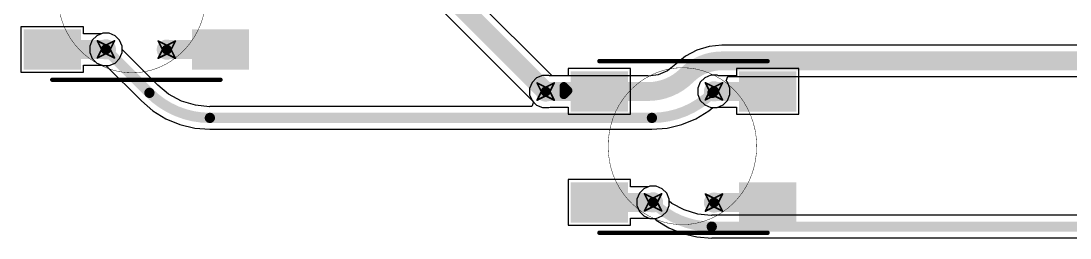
# Model space of a CAD drawing. Header units: inches. Extents: x -11 to 1110, y -7 to 455.
# Drawn here: x 486.74 to 517.91, y 284.98 to 291.43 of the extents above; entities that cross this region are included whole.
import ezdxf

# ---------------------------------------------------------------- set-up
doc = ezdxf.new("R2010")
doc.units = ezdxf.units.IN
for name, color, linetype in [('Bottom Layer', 5, 'Continuous'), ('Drill Drawing', 1, 'Continuous'), ('Mechanical 7', 56, 'Continuous'), ('Top Layer', 1, 'Continuous'), ('Top Overlay', 2, 'Continuous'), ('Top Paste', 8, 'Continuous'), ('Top Solder', 216, 'Continuous'), ('Via Holes', 16, 'Continuous')]:
    doc.layers.add(name, color=color, linetype=linetype)

msp = doc.modelspace()

# ---------------------------------------------------------------- hatches: boundary and pattern name
at = {"layer": 'Bottom Layer'}
h = msp.add_hatch(color=5, dxfattribs=at)
edge = h.paths.add_edge_path()
edge.add_arc((489.268, 290.587), 0.3, 0, 360)
h = msp.add_hatch(color=5, dxfattribs=at)
edge = h.paths.add_edge_path()
edge.add_arc((491.077, 290.58), 0.3, 0, 360)
h = msp.add_hatch(color=5, dxfattribs=at)
edge = h.paths.add_edge_path()
edge.add_arc((502.333, 289.334), 0.3, 0, 360)
h = msp.add_hatch(color=5, dxfattribs=at)
edge = h.paths.add_edge_path()
edge.add_arc((507.333, 289.34), 0.3, 0, 360)
h = msp.add_hatch(color=5, dxfattribs=at)
edge = h.paths.add_edge_path()
edge.add_arc((505.524, 286.04), 0.3, 0, 360)
h = msp.add_hatch(color=5, dxfattribs=at)
edge = h.paths.add_edge_path()
edge.add_arc((507.333, 286.034), 0.3, 0, 360)
at = {"layer": 'Top Layer'}
for points in [[(486.922, 291.084), (488.422, 291.084), (488.422, 290.084), (486.922, 290.084)], [(491.922, 291.084), (493.422, 291.084), (493.422, 290.084), (491.922, 290.084)], [(503.178, 289.837), (504.678, 289.837), (504.678, 288.837), (503.178, 288.837)], [(509.678, 288.837), (508.178, 288.837), (508.178, 289.837), (509.678, 289.837)], [(503.178, 286.537), (504.678, 286.537), (504.678, 285.537), (503.178, 285.537)], [(508.178, 286.537), (509.678, 286.537), (509.678, 285.537), (508.178, 285.537)]]:
    msp.add_hatch(color=1, dxfattribs=at).paths.add_polyline_path(points)
h = msp.add_hatch(color=1, dxfattribs=at)
edge = h.paths.add_edge_path()
edge.add_arc((489.268, 290.587), 0.3, 0, 360)
h = msp.add_hatch(color=1, dxfattribs=at)
edge = h.paths.add_edge_path()
edge.add_arc((491.077, 290.58), 0.3, 0, 360)
h = msp.add_hatch(color=1, dxfattribs=at)
edge = h.paths.add_edge_path()
edge.add_arc((502.333, 289.334), 0.3, 0, 360)
h = msp.add_hatch(color=1, dxfattribs=at)
edge = h.paths.add_edge_path()
edge.add_arc((507.333, 289.34), 0.3, 0, 360)
h = msp.add_hatch(color=1, dxfattribs=at)
edge = h.paths.add_edge_path()
edge.add_arc((505.524, 286.04), 0.3, 0, 360)
h = msp.add_hatch(color=1, dxfattribs=at)
edge = h.paths.add_edge_path()
edge.add_arc((507.333, 286.034), 0.3, 0, 360)
at = {"layer": 'Top Paste'}
for points in [[(486.922, 291.084), (488.422, 291.084), (488.422, 290.084), (486.922, 290.084)], [(491.922, 291.084), (493.422, 291.084), (493.422, 290.084), (491.922, 290.084)], [(503.178, 289.837), (504.678, 289.837), (504.678, 288.837), (503.178, 288.837)], [(509.678, 288.837), (508.178, 288.837), (508.178, 289.837), (509.678, 289.837)], [(503.178, 286.537), (504.678, 286.537), (504.678, 285.537), (503.178, 285.537)], [(508.178, 286.537), (509.678, 286.537), (509.678, 285.537), (508.178, 285.537)]]:
    msp.add_hatch(color=8, dxfattribs=at).paths.add_polyline_path(points)
at = {"layer": 'Top Solder'}
for points in [[(486.821, 291.185), (488.524, 291.185), (488.524, 289.982), (486.821, 289.982)], [(491.821, 291.185), (493.524, 291.185), (493.524, 289.982), (491.821, 289.982)], [(503.077, 289.939), (504.78, 289.939), (504.78, 288.735), (503.077, 288.735)], [(509.78, 288.735), (508.077, 288.735), (508.077, 289.939), (509.78, 289.939)], [(503.077, 286.639), (504.78, 286.639), (504.78, 285.435), (503.077, 285.435)], [(508.077, 286.639), (509.78, 286.639), (509.78, 285.435), (508.077, 285.435)]]:
    msp.add_hatch(color=216, dxfattribs=at).paths.add_polyline_path(points)
at = {"layer": 'Via Holes'}
h = msp.add_hatch(color=7, dxfattribs=at)
edge = h.paths.add_edge_path()
edge.add_arc((489.268, 290.587), 0.15, 0, 360)
h = msp.add_hatch(color=7, dxfattribs=at)
edge = h.paths.add_edge_path()
edge.add_arc((491.077, 290.58), 0.15, 0, 360)
h = msp.add_hatch(color=7, dxfattribs=at)
edge = h.paths.add_edge_path()
edge.add_arc((502.333, 289.334), 0.15, 0, 360)
h = msp.add_hatch(color=7, dxfattribs=at)
edge = h.paths.add_edge_path()
edge.add_arc((507.333, 289.34), 0.15, 0, 360)
h = msp.add_hatch(color=7, dxfattribs=at)
edge = h.paths.add_edge_path()
edge.add_arc((505.524, 286.04), 0.15, 0, 360)
h = msp.add_hatch(color=7, dxfattribs=at)
edge = h.paths.add_edge_path()
edge.add_arc((507.333, 286.034), 0.15, 0, 360)

# ---------------------------------------------------------------- linework, layer by layer
at = {"layer": 'Bottom Layer'}
for p, q in [((502.526, 289.8), (497.947, 294.378)), ((497.288, 293.719), (501.916, 289.091)), ((488.863, 290.858), (488.79, 290.682)), ((488.997, 290.992), (488.863, 290.858)), ((489.173, 291.065), (488.997, 290.992)), ((489.363, 291.065), (489.173, 291.065)), ((489.538, 290.992), (489.363, 291.065)), ((489.673, 290.858), (489.538, 290.992)), ((489.746, 290.682), (489.673, 290.858)), ((488.79, 290.682), (488.79, 290.492)), ((488.79, 290.492), (488.863, 290.316)), ((489.746, 290.585), (489.746, 290.682)), ((490.798, 289.533), (489.746, 290.585)), ((506.827, 290.565), (506.491, 290.385)), ((507.191, 290.675), (506.827, 290.565)), ((507.569, 290.712), (507.191, 290.675)), ((518.213, 290.712), (507.569, 290.712)), ((507.569, 290.712), (507.569, 290.712)), ((488.863, 290.316), (488.997, 290.182)), ((488.997, 290.182), (489.173, 290.109)), ((506.491, 290.385), (506.197, 290.144)), ((489.173, 290.109), (489.27, 290.109)), ((489.27, 290.109), (490.322, 289.056)), ((505.957, 289.952), (505.673, 289.834)), ((506.103, 290.064), (505.957, 289.952)), ((506.197, 290.144), (506.103, 290.064)), ((506.197, 290.144), (506.197, 290.144)), ((505.367, 289.8), (502.526, 289.8)), ((505.386, 289.796), (505.367, 289.8)), ((505.673, 289.834), (505.386, 289.796)), ((507.696, 289.653), (507.749, 289.78)), ((507.738, 289.611), (507.696, 289.653)), ((507.81, 289.435), (507.738, 289.611)), ((507.749, 289.78), (518.291, 289.78)), ((490.807, 289.52), (490.798, 289.533)), ((491.13, 289.255), (490.807, 289.52)), ((491.511, 289.051), (491.13, 289.255)), ((507.738, 289.07), (507.81, 289.245)), ((507.81, 289.245), (507.81, 289.435)), ((490.322, 289.056), (490.321, 289.055)), ((490.321, 289.055), (490.664, 288.761)), ((491.926, 288.925), (491.511, 289.051)), ((501.916, 289.091), (501.928, 289.063)), ((501.976, 289.014), (501.924, 288.887)), ((501.928, 289.063), (501.976, 289.014)), ((507.428, 288.863), (507.603, 288.935)), ((507.603, 288.935), (507.738, 289.07)), ((490.664, 288.761), (491.049, 288.525)), ((492.342, 288.884), (491.926, 288.925)), ((492.356, 288.887), (492.342, 288.884)), ((501.924, 288.887), (492.356, 288.887)), ((506.798, 288.525), (507.183, 288.761)), ((507.183, 288.761), (507.301, 288.863)), ((507.301, 288.863), (507.428, 288.863)), ((491.049, 288.525), (491.467, 288.352)), ((491.467, 288.352), (491.906, 288.247)), ((505.941, 288.247), (506.38, 288.352)), ((506.38, 288.352), (506.798, 288.525)), ((491.906, 288.247), (492.356, 288.212)), ((492.356, 288.212), (492.356, 288.214)), ((492.356, 288.214), (505.491, 288.214)), ((505.491, 288.212), (505.941, 288.247)), ((505.491, 288.214), (505.491, 288.212)), ((505.253, 286.445), (505.119, 286.311)), ((505.429, 286.518), (505.253, 286.445)), ((505.619, 286.518), (505.429, 286.518)), ((505.794, 286.445), (505.619, 286.518)), ((505.929, 286.311), (505.794, 286.445)), ((505.119, 286.311), (505.046, 286.135)), ((505.046, 286.135), (505.046, 285.945)), ((506.002, 286.135), (505.929, 286.311)), ((506.002, 286.077), (506.002, 286.135)), ((505.046, 285.945), (505.119, 285.77)), ((506.082, 286.01), (506.002, 286.077)), ((506.451, 285.813), (506.082, 286.01)), ((506.851, 285.692), (506.451, 285.813)), ((505.119, 285.77), (505.253, 285.635)), ((505.253, 285.635), (505.429, 285.563)), ((505.429, 285.563), (505.563, 285.563)), ((505.563, 285.563), (505.619, 285.515)), ((505.619, 285.515), (505.994, 285.285)), ((507.254, 285.652), (506.851, 285.692)), ((507.267, 285.655), (507.254, 285.652)), ((521.098, 285.655), (507.267, 285.655)), ((505.994, 285.285), (506.401, 285.117)), ((506.401, 285.117), (506.829, 285.014)), ((506.829, 285.014), (507.267, 284.979)), ((507.267, 284.979), (507.267, 284.982)), ((507.267, 284.982), (521.098, 284.982))]:
    msp.add_line(p, q, dxfattribs=at)
for points in [[(497.618, 294.048, 0.559, 0.559, 0), (502.333, 289.334, 0.559, 0.559, 0)], [(489.268, 290.587, 0.305, 0.305, 0), (490.56, 289.295, 0.305, 0.305, 0)], [(506.527, 289.814, 0.559, 0.559, -0.198912), (507.569, 290.246, 0.559, 0.559, 0)], [(507.569, 290.246, 0.559, 0.559, 0), (518.291, 290.246, 0.559, 0.559, 0)], [(506.527, 289.814, 0.559, 0.559, -0.198912), (505.367, 289.334, 0.559, 0.559, 0)], [(502.333, 289.334, 0.559, 0.559, 0), (505.367, 289.334, 0.559, 0.559, 0)], [(492.356, 288.551, 0.305, 0.305, -0.198912), (490.56, 289.295, 0.305, 0.305, 0)], [(507.287, 289.295, 0.305, 0.305, -0.198912), (505.491, 288.551, 0.305, 0.305, 0)], [(507.287, 289.295, 0.305, 0.305, 0), (507.333, 289.34, 0.305, 0.305, 0)], [(492.356, 288.551, 0.305, 0.305, 0), (505.491, 288.551, 0.305, 0.305, 0)], [(505.524, 286.04, 0.305, 0.305, -0.000073), (505.524, 286.04, 0.305, 0.305, 0)], [(507.267, 285.318, 0.305, 0.305, -0.198837), (505.524, 286.04, 0.305, 0.305, 0)], [(507.267, 285.318, 0.305, 0.305, 0), (521.098, 285.318, 0.305, 0.305, 0)]]:
    msp.add_lwpolyline(points, format="xyseb", dxfattribs=at)
for points in [[(489.192, 290.587, 0.152, 0.152, 1), (489.344, 290.587, 0.152, 0.152, 1)], [(507.43, 290.246, 0.279, 0.279, 1), (507.709, 290.246, 0.279, 0.279, 1)], [(507.43, 290.246, 0.279, 0.279, 1), (507.709, 290.246, 0.279, 0.279, 1)], [(506.387, 289.814, 0.279, 0.279, 1), (506.666, 289.814, 0.279, 0.279, 1)], [(506.387, 289.814, 0.279, 0.279, 1), (506.666, 289.814, 0.279, 0.279, 1)], [(502.193, 289.334, 0.279, 0.279, 1), (502.472, 289.334, 0.279, 0.279, 1)], [(502.193, 289.334, 0.279, 0.279, 1), (502.472, 289.334, 0.279, 0.279, 1)], [(505.227, 289.334, 0.279, 0.279, 1), (505.507, 289.334, 0.279, 0.279, 1)], [(505.227, 289.334, 0.279, 0.279, 1), (505.507, 289.334, 0.279, 0.279, 1)], [(490.484, 289.295, 0.152, 0.152, 1), (490.636, 289.295, 0.152, 0.152, 1)], [(490.484, 289.295, 0.152, 0.152, 1), (490.636, 289.295, 0.152, 0.152, 1)], [(507.211, 289.295, 0.152, 0.152, 1), (507.363, 289.295, 0.152, 0.152, 1)], [(507.211, 289.295, 0.152, 0.152, 1), (507.363, 289.295, 0.152, 0.152, 1)], [(507.256, 289.34, 0.152, 0.152, 1), (507.409, 289.34, 0.152, 0.152, 1)], [(492.28, 288.551, 0.152, 0.152, 1), (492.433, 288.551, 0.152, 0.152, 1)], [(492.28, 288.551, 0.152, 0.152, 1), (492.433, 288.551, 0.152, 0.152, 1)], [(505.414, 288.551, 0.152, 0.152, 1), (505.567, 288.551, 0.152, 0.152, 1)], [(505.414, 288.551, 0.152, 0.152, 1), (505.567, 288.551, 0.152, 0.152, 1)], [(505.448, 286.04, 0.152, 0.152, 1), (505.6, 286.04, 0.152, 0.152, 1)], [(505.448, 286.04, 0.152, 0.152, 1), (505.601, 286.04, 0.152, 0.152, 1)], [(505.448, 286.04, 0.152, 0.152, 1), (505.601, 286.04, 0.152, 0.152, 1)], [(507.191, 285.318, 0.152, 0.152, 1), (507.344, 285.318, 0.152, 0.152, 1)], [(507.191, 285.318, 0.152, 0.152, 1), (507.344, 285.318, 0.152, 0.152, 1)]]:
    msp.add_lwpolyline(points, format="xyseb", close=True, dxfattribs=at)
at = {"layer": 'Drill Drawing'}
for points in [[(489.014, 290.841, 0.0508, 0.0508, 0), (489.268, 290.714, 0.0508, 0.0508, 0)], [(489.014, 290.841, 0.0508, 0.0508, 0), (489.141, 290.587, 0.0508, 0.0508, 0)], [(489.268, 290.714, 0.0508, 0.0508, 0), (489.522, 290.841, 0.0508, 0.0508, 0)], [(489.395, 290.587, 0.0508, 0.0508, 0), (489.522, 290.841, 0.0508, 0.0508, 0)], [(490.823, 290.834, 0.0508, 0.0508, 0), (491.077, 290.707, 0.0508, 0.0508, 0)], [(490.823, 290.834, 0.0508, 0.0508, 0), (490.95, 290.58, 0.0508, 0.0508, 0)], [(491.077, 290.707, 0.0508, 0.0508, 0), (491.331, 290.834, 0.0508, 0.0508, 0)], [(491.204, 290.58, 0.0508, 0.0508, 0), (491.331, 290.834, 0.0508, 0.0508, 0)], [(489.014, 290.333, 0.0508, 0.0508, 0), (489.141, 290.587, 0.0508, 0.0508, 0)], [(489.014, 290.333, 0.0508, 0.0508, 0), (489.268, 290.46, 0.0508, 0.0508, 0)], [(489.268, 290.46, 0.0508, 0.0508, 0), (489.522, 290.333, 0.0508, 0.0508, 0)], [(489.395, 290.587, 0.0508, 0.0508, 0), (489.522, 290.333, 0.0508, 0.0508, 0)], [(490.823, 290.326, 0.0508, 0.0508, 0), (490.95, 290.58, 0.0508, 0.0508, 0)], [(491.204, 290.58, 0.0508, 0.0508, 0), (491.331, 290.326, 0.0508, 0.0508, 0)], [(490.823, 290.326, 0.0508, 0.0508, 0), (491.077, 290.453, 0.0508, 0.0508, 0)], [(491.077, 290.453, 0.0508, 0.0508, 0), (491.331, 290.326, 0.0508, 0.0508, 0)], [(502.079, 289.588, 0.0508, 0.0508, 0), (502.333, 289.461, 0.0508, 0.0508, 0)], [(502.079, 289.588, 0.0508, 0.0508, 0), (502.206, 289.334, 0.0508, 0.0508, 0)], [(502.333, 289.461, 0.0508, 0.0508, 0), (502.587, 289.588, 0.0508, 0.0508, 0)], [(502.46, 289.334, 0.0508, 0.0508, 0), (502.587, 289.588, 0.0508, 0.0508, 0)], [(507.079, 289.594, 0.0508, 0.0508, 0), (507.333, 289.467, 0.0508, 0.0508, 0)], [(507.079, 289.594, 0.0508, 0.0508, 0), (507.206, 289.34, 0.0508, 0.0508, 0)], [(507.333, 289.467, 0.0508, 0.0508, 0), (507.587, 289.594, 0.0508, 0.0508, 0)], [(507.46, 289.34, 0.0508, 0.0508, 0), (507.587, 289.594, 0.0508, 0.0508, 0)], [(502.079, 289.08, 0.0508, 0.0508, 0), (502.206, 289.334, 0.0508, 0.0508, 0)], [(502.46, 289.334, 0.0508, 0.0508, 0), (502.587, 289.08, 0.0508, 0.0508, 0)], [(507.079, 289.086, 0.0508, 0.0508, 0), (507.206, 289.34, 0.0508, 0.0508, 0)], [(507.079, 289.086, 0.0508, 0.0508, 0), (507.333, 289.213, 0.0508, 0.0508, 0)], [(507.333, 289.213, 0.0508, 0.0508, 0), (507.587, 289.086, 0.0508, 0.0508, 0)], [(507.46, 289.34, 0.0508, 0.0508, 0), (507.587, 289.086, 0.0508, 0.0508, 0)], [(502.079, 289.08, 0.0508, 0.0508, 0), (502.333, 289.207, 0.0508, 0.0508, 0)], [(502.333, 289.207, 0.0508, 0.0508, 0), (502.587, 289.08, 0.0508, 0.0508, 0)], [(505.27, 286.294, 0.0508, 0.0508, 0), (505.524, 286.167, 0.0508, 0.0508, 0)], [(505.27, 286.294, 0.0508, 0.0508, 0), (505.397, 286.04, 0.0508, 0.0508, 0)], [(505.524, 286.167, 0.0508, 0.0508, 0), (505.778, 286.294, 0.0508, 0.0508, 0)], [(505.651, 286.04, 0.0508, 0.0508, 0), (505.778, 286.294, 0.0508, 0.0508, 0)], [(507.079, 286.288, 0.0508, 0.0508, 0), (507.333, 286.161, 0.0508, 0.0508, 0)], [(507.079, 286.288, 0.0508, 0.0508, 0), (507.206, 286.034, 0.0508, 0.0508, 0)], [(507.333, 286.161, 0.0508, 0.0508, 0), (507.587, 286.288, 0.0508, 0.0508, 0)], [(507.46, 286.034, 0.0508, 0.0508, 0), (507.587, 286.288, 0.0508, 0.0508, 0)], [(505.27, 285.786, 0.0508, 0.0508, 0), (505.397, 286.04, 0.0508, 0.0508, 0)], [(505.27, 285.786, 0.0508, 0.0508, 0), (505.524, 285.913, 0.0508, 0.0508, 0)], [(505.524, 285.913, 0.0508, 0.0508, 0), (505.778, 285.786, 0.0508, 0.0508, 0)], [(505.651, 286.04, 0.0508, 0.0508, 0), (505.778, 285.786, 0.0508, 0.0508, 0)], [(507.079, 285.78, 0.0508, 0.0508, 0), (507.206, 286.034, 0.0508, 0.0508, 0)], [(507.079, 285.78, 0.0508, 0.0508, 0), (507.333, 285.907, 0.0508, 0.0508, 0)], [(507.333, 285.907, 0.0508, 0.0508, 0), (507.587, 285.78, 0.0508, 0.0508, 0)], [(507.46, 286.034, 0.0508, 0.0508, 0), (507.587, 285.78, 0.0508, 0.0508, 0)]]:
    msp.add_lwpolyline(points, format="xyseb", dxfattribs=at)
for points in [[(489.001, 290.841, 0.0254, 0.0254, 1), (489.027, 290.841, 0.0254, 0.0254, 1)], [(489.001, 290.841, 0.0254, 0.0254, 1), (489.027, 290.841, 0.0254, 0.0254, 1)], [(489.509, 290.841, 0.0254, 0.0254, 1), (489.535, 290.841, 0.0254, 0.0254, 1)], [(489.509, 290.841, 0.0254, 0.0254, 1), (489.535, 290.841, 0.0254, 0.0254, 1)], [(490.81, 290.834, 0.0254, 0.0254, 1), (490.835, 290.834, 0.0254, 0.0254, 1)], [(490.81, 290.834, 0.0254, 0.0254, 1), (490.835, 290.834, 0.0254, 0.0254, 1)], [(491.318, 290.834, 0.0254, 0.0254, 1), (491.343, 290.834, 0.0254, 0.0254, 1)], [(491.318, 290.834, 0.0254, 0.0254, 1), (491.343, 290.834, 0.0254, 0.0254, 1)], [(489.128, 290.587, 0.0254, 0.0254, 1), (489.154, 290.587, 0.0254, 0.0254, 1)], [(489.128, 290.587, 0.0254, 0.0254, 1), (489.154, 290.587, 0.0254, 0.0254, 1)], [(489.255, 290.714, 0.0254, 0.0254, 1), (489.281, 290.714, 0.0254, 0.0254, 1)], [(489.255, 290.714, 0.0254, 0.0254, 1), (489.281, 290.714, 0.0254, 0.0254, 1)], [(489.255, 290.46, 0.0254, 0.0254, 1), (489.281, 290.46, 0.0254, 0.0254, 1)], [(489.255, 290.46, 0.0254, 0.0254, 1), (489.281, 290.46, 0.0254, 0.0254, 1)], [(489.382, 290.587, 0.0254, 0.0254, 1), (489.408, 290.587, 0.0254, 0.0254, 1)], [(489.382, 290.587, 0.0254, 0.0254, 1), (489.408, 290.587, 0.0254, 0.0254, 1)], [(490.937, 290.58, 0.0254, 0.0254, 1), (490.962, 290.58, 0.0254, 0.0254, 1)], [(490.937, 290.58, 0.0254, 0.0254, 1), (490.962, 290.58, 0.0254, 0.0254, 1)], [(491.064, 290.707, 0.0254, 0.0254, 1), (491.089, 290.707, 0.0254, 0.0254, 1)], [(491.064, 290.707, 0.0254, 0.0254, 1), (491.089, 290.707, 0.0254, 0.0254, 1)], [(491.191, 290.58, 0.0254, 0.0254, 1), (491.216, 290.58, 0.0254, 0.0254, 1)], [(491.191, 290.58, 0.0254, 0.0254, 1), (491.216, 290.58, 0.0254, 0.0254, 1)], [(489.001, 290.333, 0.0254, 0.0254, 1), (489.027, 290.333, 0.0254, 0.0254, 1)], [(489.001, 290.333, 0.0254, 0.0254, 1), (489.027, 290.333, 0.0254, 0.0254, 1)], [(489.509, 290.333, 0.0254, 0.0254, 1), (489.535, 290.333, 0.0254, 0.0254, 1)], [(489.509, 290.333, 0.0254, 0.0254, 1), (489.535, 290.333, 0.0254, 0.0254, 1)], [(490.81, 290.326, 0.0254, 0.0254, 1), (490.835, 290.326, 0.0254, 0.0254, 1)], [(490.81, 290.326, 0.0254, 0.0254, 1), (490.835, 290.326, 0.0254, 0.0254, 1)], [(491.064, 290.453, 0.0254, 0.0254, 1), (491.089, 290.453, 0.0254, 0.0254, 1)], [(491.064, 290.453, 0.0254, 0.0254, 1), (491.089, 290.453, 0.0254, 0.0254, 1)], [(491.318, 290.326, 0.0254, 0.0254, 1), (491.343, 290.326, 0.0254, 0.0254, 1)], [(491.318, 290.326, 0.0254, 0.0254, 1), (491.343, 290.326, 0.0254, 0.0254, 1)], [(502.066, 289.588, 0.0254, 0.0254, 1), (502.091, 289.588, 0.0254, 0.0254, 1)], [(502.066, 289.588, 0.0254, 0.0254, 1), (502.091, 289.588, 0.0254, 0.0254, 1)], [(502.574, 289.588, 0.0254, 0.0254, 1), (502.599, 289.588, 0.0254, 0.0254, 1)], [(502.574, 289.588, 0.0254, 0.0254, 1), (502.599, 289.588, 0.0254, 0.0254, 1)], [(507.066, 289.594, 0.0254, 0.0254, 1), (507.091, 289.594, 0.0254, 0.0254, 1)], [(507.066, 289.594, 0.0254, 0.0254, 1), (507.091, 289.594, 0.0254, 0.0254, 1)], [(507.574, 289.594, 0.0254, 0.0254, 1), (507.599, 289.594, 0.0254, 0.0254, 1)], [(507.574, 289.594, 0.0254, 0.0254, 1), (507.599, 289.594, 0.0254, 0.0254, 1)], [(502.193, 289.334, 0.0254, 0.0254, 1), (502.218, 289.334, 0.0254, 0.0254, 1)], [(502.193, 289.334, 0.0254, 0.0254, 1), (502.218, 289.334, 0.0254, 0.0254, 1)], [(502.32, 289.461, 0.0254, 0.0254, 1), (502.345, 289.461, 0.0254, 0.0254, 1)], [(502.32, 289.461, 0.0254, 0.0254, 1), (502.345, 289.461, 0.0254, 0.0254, 1)], [(502.447, 289.334, 0.0254, 0.0254, 1), (502.472, 289.334, 0.0254, 0.0254, 1)], [(502.447, 289.334, 0.0254, 0.0254, 1), (502.472, 289.334, 0.0254, 0.0254, 1)], [(507.193, 289.34, 0.0254, 0.0254, 1), (507.218, 289.34, 0.0254, 0.0254, 1)], [(507.193, 289.34, 0.0254, 0.0254, 1), (507.218, 289.34, 0.0254, 0.0254, 1)], [(507.32, 289.467, 0.0254, 0.0254, 1), (507.345, 289.467, 0.0254, 0.0254, 1)], [(507.32, 289.467, 0.0254, 0.0254, 1), (507.345, 289.467, 0.0254, 0.0254, 1)], [(507.32, 289.213, 0.0254, 0.0254, 1), (507.345, 289.213, 0.0254, 0.0254, 1)], [(507.32, 289.213, 0.0254, 0.0254, 1), (507.345, 289.213, 0.0254, 0.0254, 1)], [(507.447, 289.34, 0.0254, 0.0254, 1), (507.472, 289.34, 0.0254, 0.0254, 1)], [(507.447, 289.34, 0.0254, 0.0254, 1), (507.472, 289.34, 0.0254, 0.0254, 1)], [(502.066, 289.08, 0.0254, 0.0254, 1), (502.091, 289.08, 0.0254, 0.0254, 1)], [(502.066, 289.08, 0.0254, 0.0254, 1), (502.091, 289.08, 0.0254, 0.0254, 1)], [(502.32, 289.207, 0.0254, 0.0254, 1), (502.345, 289.207, 0.0254, 0.0254, 1)], [(502.32, 289.207, 0.0254, 0.0254, 1), (502.345, 289.207, 0.0254, 0.0254, 1)], [(502.574, 289.08, 0.0254, 0.0254, 1), (502.599, 289.08, 0.0254, 0.0254, 1)], [(502.574, 289.08, 0.0254, 0.0254, 1), (502.599, 289.08, 0.0254, 0.0254, 1)], [(507.066, 289.086, 0.0254, 0.0254, 1), (507.091, 289.086, 0.0254, 0.0254, 1)], [(507.066, 289.086, 0.0254, 0.0254, 1), (507.091, 289.086, 0.0254, 0.0254, 1)], [(507.574, 289.086, 0.0254, 0.0254, 1), (507.599, 289.086, 0.0254, 0.0254, 1)], [(507.574, 289.086, 0.0254, 0.0254, 1), (507.599, 289.086, 0.0254, 0.0254, 1)], [(505.257, 286.294, 0.0254, 0.0254, 1), (505.283, 286.294, 0.0254, 0.0254, 1)], [(505.257, 286.294, 0.0254, 0.0254, 1), (505.283, 286.294, 0.0254, 0.0254, 1)], [(505.511, 286.167, 0.0254, 0.0254, 1), (505.537, 286.167, 0.0254, 0.0254, 1)], [(505.511, 286.167, 0.0254, 0.0254, 1), (505.537, 286.167, 0.0254, 0.0254, 1)], [(505.765, 286.294, 0.0254, 0.0254, 1), (505.791, 286.294, 0.0254, 0.0254, 1)], [(505.765, 286.294, 0.0254, 0.0254, 1), (505.791, 286.294, 0.0254, 0.0254, 1)], [(507.066, 286.288, 0.0254, 0.0254, 1), (507.091, 286.288, 0.0254, 0.0254, 1)], [(507.066, 286.288, 0.0254, 0.0254, 1), (507.091, 286.288, 0.0254, 0.0254, 1)], [(507.32, 286.161, 0.0254, 0.0254, 1), (507.345, 286.161, 0.0254, 0.0254, 1)], [(507.32, 286.161, 0.0254, 0.0254, 1), (507.345, 286.161, 0.0254, 0.0254, 1)], [(507.574, 286.288, 0.0254, 0.0254, 1), (507.599, 286.288, 0.0254, 0.0254, 1)], [(507.574, 286.288, 0.0254, 0.0254, 1), (507.599, 286.288, 0.0254, 0.0254, 1)], [(505.257, 285.786, 0.0254, 0.0254, 1), (505.283, 285.786, 0.0254, 0.0254, 1)], [(505.257, 285.786, 0.0254, 0.0254, 1), (505.283, 285.786, 0.0254, 0.0254, 1)], [(505.384, 286.04, 0.0254, 0.0254, 1), (505.41, 286.04, 0.0254, 0.0254, 1)], [(505.384, 286.04, 0.0254, 0.0254, 1), (505.41, 286.04, 0.0254, 0.0254, 1)], [(505.511, 285.913, 0.0254, 0.0254, 1), (505.537, 285.913, 0.0254, 0.0254, 1)], [(505.511, 285.913, 0.0254, 0.0254, 1), (505.537, 285.913, 0.0254, 0.0254, 1)], [(505.638, 286.04, 0.0254, 0.0254, 1), (505.664, 286.04, 0.0254, 0.0254, 1)], [(505.638, 286.04, 0.0254, 0.0254, 1), (505.664, 286.04, 0.0254, 0.0254, 1)], [(505.765, 285.786, 0.0254, 0.0254, 1), (505.791, 285.786, 0.0254, 0.0254, 1)], [(505.765, 285.786, 0.0254, 0.0254, 1), (505.791, 285.786, 0.0254, 0.0254, 1)], [(507.193, 286.034, 0.0254, 0.0254, 1), (507.218, 286.034, 0.0254, 0.0254, 1)], [(507.193, 286.034, 0.0254, 0.0254, 1), (507.218, 286.034, 0.0254, 0.0254, 1)], [(507.32, 285.907, 0.0254, 0.0254, 1), (507.345, 285.907, 0.0254, 0.0254, 1)], [(507.32, 285.907, 0.0254, 0.0254, 1), (507.345, 285.907, 0.0254, 0.0254, 1)], [(507.447, 286.034, 0.0254, 0.0254, 1), (507.472, 286.034, 0.0254, 0.0254, 1)], [(507.447, 286.034, 0.0254, 0.0254, 1), (507.472, 286.034, 0.0254, 0.0254, 1)], [(507.066, 285.78, 0.0254, 0.0254, 1), (507.091, 285.78, 0.0254, 0.0254, 1)], [(507.066, 285.78, 0.0254, 0.0254, 1), (507.091, 285.78, 0.0254, 0.0254, 1)], [(507.574, 285.78, 0.0254, 0.0254, 1), (507.599, 285.78, 0.0254, 0.0254, 1)], [(507.574, 285.78, 0.0254, 0.0254, 1), (507.599, 285.78, 0.0254, 0.0254, 1)]]:
    msp.add_lwpolyline(points, format="xyseb", close=True, dxfattribs=at)
at = {"layer": 'Mechanical 7'}
for points in [[(489.531, 289.956, 0.0127, 0.0127, -0.278398), (487.899, 291.66, 0.0127, 0.0127, 0)], [(492.186, 291.684, 0.0127, 0.0127, -0.201396), (491.16, 290.212, 0.0127, 0.0127, 0)], [(491.16, 290.212, 0.0127, 0.0127, -0.140426), (490.043, 289.89, 0.0127, 0.0127, 0)], [(490.043, 289.89, 0.0127, 0.0127, -0.063002), (489.531, 289.956, 0.0127, 0.0127, 0)], [(504.275, 288.349, 0.0127, 0.0127, -0.238318), (505.631, 289.897, 0.0127, 0.0127, 0)], [(505.631, 289.897, 0.0127, 0.0127, -0.169109), (507.001, 289.952, 0.0127, 0.0127, 0)], [(507.001, 289.952, 0.0127, 0.0127, -0.201862), (508.324, 288.843, 0.0127, 0.0127, 0)], [(508.324, 288.843, 0.0127, 0.0127, -0.189106), (508.518, 287.069, 0.0127, 0.0127, 0)], [(504.232, 287.248, 0.0127, 0.0127, -0.114524), (504.275, 288.349, 0.0127, 0.0127, 0)], [(505.789, 285.468, 0.0127, 0.0127, -0.277396), (504.232, 287.248, 0.0127, 0.0127, 0)], [(508.518, 287.069, 0.0127, 0.0127, -0.229724), (507.226, 285.55, 0.0127, 0.0127, 0)], [(507.226, 285.55, 0.0127, 0.0127, -0.1018), (506.395, 285.378, 0.0127, 0.0127, 0)], [(506.395, 285.378, 0.0127, 0.0127, -0.074214), (505.789, 285.468, 0.0127, 0.0127, 0)]]:
    msp.add_lwpolyline(points, format="xyseb", dxfattribs=at)
for points in [[(491.157, 290.212, 0.00635, 0.00635, 1), (491.163, 290.212, 0.00635, 0.00635, 1)], [(491.157, 290.212, 0.00635, 0.00635, 1), (491.163, 290.212, 0.00635, 0.00635, 1)], [(489.528, 289.956, 0.00635, 0.00635, 1), (489.534, 289.956, 0.00635, 0.00635, 1)], [(489.528, 289.956, 0.00635, 0.00635, 1), (489.534, 289.956, 0.00635, 0.00635, 1)], [(490.04, 289.89, 0.00635, 0.00635, 1), (490.046, 289.89, 0.00635, 0.00635, 1)], [(490.04, 289.89, 0.00635, 0.00635, 1), (490.046, 289.89, 0.00635, 0.00635, 1)], [(505.628, 289.897, 0.00635, 0.00635, 1), (505.634, 289.897, 0.00635, 0.00635, 1)], [(505.628, 289.897, 0.00635, 0.00635, 1), (505.634, 289.897, 0.00635, 0.00635, 1)], [(506.998, 289.952, 0.00635, 0.00635, 1), (507.004, 289.952, 0.00635, 0.00635, 1)], [(506.998, 289.952, 0.00635, 0.00635, 1), (507.004, 289.952, 0.00635, 0.00635, 1)], [(508.321, 288.843, 0.00635, 0.00635, 1), (508.328, 288.843, 0.00635, 0.00635, 1)], [(508.321, 288.843, 0.00635, 0.00635, 1), (508.328, 288.843, 0.00635, 0.00635, 1)], [(504.271, 288.349, 0.00635, 0.00635, 1), (504.278, 288.349, 0.00635, 0.00635, 1)], [(504.271, 288.349, 0.00635, 0.00635, 1), (504.278, 288.349, 0.00635, 0.00635, 1)], [(504.229, 287.248, 0.00635, 0.00635, 1), (504.235, 287.248, 0.00635, 0.00635, 1)], [(504.229, 287.248, 0.00635, 0.00635, 1), (504.235, 287.248, 0.00635, 0.00635, 1)], [(508.515, 287.069, 0.00635, 0.00635, 1), (508.521, 287.069, 0.00635, 0.00635, 1)], [(508.515, 287.069, 0.00635, 0.00635, 1), (508.521, 287.069, 0.00635, 0.00635, 1)], [(507.223, 285.55, 0.00635, 0.00635, 1), (507.229, 285.55, 0.00635, 0.00635, 1)], [(507.223, 285.55, 0.00635, 0.00635, 1), (507.229, 285.55, 0.00635, 0.00635, 1)], [(505.786, 285.468, 0.00635, 0.00635, 1), (505.792, 285.468, 0.00635, 0.00635, 1)], [(505.786, 285.468, 0.00635, 0.00635, 1), (505.792, 285.468, 0.00635, 0.00635, 1)], [(506.392, 285.378, 0.00635, 0.00635, 1), (506.398, 285.378, 0.00635, 0.00635, 1)], [(506.392, 285.378, 0.00635, 0.00635, 1), (506.398, 285.378, 0.00635, 0.00635, 1)]]:
    msp.add_lwpolyline(points, format="xyseb", close=True, dxfattribs=at)
at = {"layer": 'Top Layer'}
for p, q in [((488.6, 291.261), (486.744, 291.261)), ((486.744, 291.261), (486.744, 289.906)), ((488.6, 291.05), (488.6, 291.261)), ((489.136, 291.05), (488.6, 291.05)), ((489.173, 291.065), (489.136, 291.05)), ((489.363, 291.065), (489.173, 291.065)), ((489.538, 290.992), (489.363, 291.065)), ((489.673, 290.858), (489.538, 290.992)), ((489.746, 290.682), (489.673, 290.858)), ((489.673, 290.316), (489.746, 290.492)), ((489.746, 290.492), (489.746, 290.682)), ((489.363, 290.109), (489.538, 290.182)), ((489.538, 290.182), (489.673, 290.316)), ((486.744, 289.906), (488.6, 289.906)), ((488.6, 289.906), (488.6, 290.117)), ((488.6, 290.117), (489.153, 290.117)), ((489.153, 290.117), (489.173, 290.109)), ((489.173, 290.109), (489.363, 290.109)), ((504.856, 290.015), (503, 290.015)), ((503, 290.015), (503, 289.803)), ((504.856, 288.659), (504.856, 290.015)), ((509.856, 290.015), (508, 290.015)), ((508, 290.015), (508, 289.803)), ((509.856, 288.659), (509.856, 290.015)), ((501.928, 289.604), (501.855, 289.429)), ((502.062, 289.739), (501.928, 289.604)), ((502.238, 289.811), (502.062, 289.739)), ((502.428, 289.811), (502.238, 289.811)), ((502.448, 289.803), (502.428, 289.811)), ((503, 289.803), (502.448, 289.803)), ((506.928, 289.611), (506.855, 289.435)), ((507.062, 289.745), (506.928, 289.611)), ((507.238, 289.818), (507.062, 289.745)), ((507.428, 289.818), (507.238, 289.818)), ((507.464, 289.803), (507.428, 289.818)), ((508, 289.803), (507.464, 289.803)), ((501.855, 289.429), (501.855, 289.239)), ((501.855, 289.239), (501.928, 289.063)), ((506.855, 289.435), (506.855, 289.245)), ((506.855, 289.245), (506.928, 289.07)), ((501.928, 289.063), (502.062, 288.929)), ((502.062, 288.929), (502.238, 288.856)), ((506.928, 289.07), (507.062, 288.935)), ((507.062, 288.935), (507.238, 288.863)), ((502.238, 288.856), (502.428, 288.856)), ((502.428, 288.856), (502.464, 288.871)), ((502.464, 288.871), (503, 288.871)), ((503, 288.871), (503, 288.659)), ((503, 288.659), (504.856, 288.659)), ((507.238, 288.863), (507.428, 288.863)), ((507.428, 288.863), (507.448, 288.871)), ((507.448, 288.871), (508, 288.871)), ((508, 288.871), (508, 288.659)), ((508, 288.659), (509.856, 288.659)), ((504.856, 286.715), (503, 286.715)), ((503, 286.715), (503, 285.359)), ((504.856, 286.503), (504.856, 286.715)), ((505.392, 286.503), (504.856, 286.503)), ((505.429, 286.518), (505.392, 286.503)), ((505.619, 286.518), (505.429, 286.518)), ((505.794, 286.445), (505.619, 286.518)), ((505.929, 286.311), (505.794, 286.445)), ((506.002, 286.135), (505.929, 286.311)), ((506.002, 285.945), (506.002, 286.135)), ((505.929, 285.77), (506.002, 285.945)), ((504.856, 285.359), (504.856, 285.571)), ((504.856, 285.571), (505.409, 285.571)), ((505.409, 285.571), (505.429, 285.563)), ((505.429, 285.563), (505.619, 285.563)), ((505.619, 285.563), (505.794, 285.635)), ((505.794, 285.635), (505.929, 285.77)), ((503, 285.359), (504.856, 285.359))]:
    msp.add_line(p, q, dxfattribs=at)
for points in [[(487.672, 290.584, 0.559, 0.559, 0), (489.268, 290.584, 0.559, 0.559, 0)], [(491.077, 290.584, 0.559, 0.559, 0), (492.672, 290.584, 0.559, 0.559, 0)], [(502.333, 289.337, 0.559, 0.559, 0), (503.928, 289.337, 0.559, 0.559, 0)], [(507.333, 289.337, 0.559, 0.559, 0), (508.928, 289.337, 0.559, 0.559, 0)], [(503.928, 286.037, 0.559, 0.559, 0), (505.524, 286.037, 0.559, 0.559, 0)], [(507.333, 286.037, 0.559, 0.559, 0), (508.928, 286.037, 0.559, 0.559, 0)]]:
    msp.add_lwpolyline(points, format="xyseb", dxfattribs=at)
for points in [[(487.532, 290.584, 0.279, 0.279, 1), (487.812, 290.584, 0.279, 0.279, 1)], [(489.128, 290.584, 0.279, 0.279, 1), (489.408, 290.584, 0.279, 0.279, 1)], [(490.937, 290.584, 0.279, 0.279, 1), (491.216, 290.584, 0.279, 0.279, 1)], [(492.532, 290.584, 0.279, 0.279, 1), (492.812, 290.584, 0.279, 0.279, 1)], [(502.193, 289.337, 0.279, 0.279, 1), (502.472, 289.337, 0.279, 0.279, 1)], [(503.788, 289.337, 0.279, 0.279, 1), (504.068, 289.337, 0.279, 0.279, 1)], [(507.193, 289.337, 0.279, 0.279, 1), (507.472, 289.337, 0.279, 0.279, 1)], [(508.788, 289.337, 0.279, 0.279, 1), (509.068, 289.337, 0.279, 0.279, 1)], [(503.788, 286.037, 0.279, 0.279, 1), (504.068, 286.037, 0.279, 0.279, 1)], [(505.384, 286.037, 0.279, 0.279, 1), (505.664, 286.037, 0.279, 0.279, 1)], [(507.193, 286.037, 0.279, 0.279, 1), (507.472, 286.037, 0.279, 0.279, 1)], [(508.788, 286.037, 0.279, 0.279, 1), (509.068, 286.037, 0.279, 0.279, 1)]]:
    msp.add_lwpolyline(points, format="xyseb", close=True, dxfattribs=at)
at = {"layer": 'Top Overlay'}
for points in [[(503.928, 290.238, 0.127, 0.127, 0), (508.928, 290.238, 0.127, 0.127, 0)], [(487.672, 289.683, 0.127, 0.127, 0), (492.672, 289.683, 0.127, 0.127, 0)], [(502.872, 289.49, 0.254, 0.254, 0), (502.999, 289.363, 0.254, 0.254, 0)], [(502.872, 289.236, 0.254, 0.254, 0), (502.872, 289.49, 0.254, 0.254, 0)], [(502.872, 289.236, 0.254, 0.254, 0), (502.999, 289.363, 0.254, 0.254, 0)], [(503.928, 285.136, 0.127, 0.127, 0), (508.928, 285.136, 0.127, 0.127, 0)]]:
    msp.add_lwpolyline(points, format="xyseb", dxfattribs=at)
for points in [[(503.896, 290.238, 0.0635, 0.0635, 1), (503.96, 290.238, 0.0635, 0.0635, 1)], [(508.896, 290.238, 0.0635, 0.0635, 1), (508.96, 290.238, 0.0635, 0.0635, 1)], [(487.64, 289.683, 0.0635, 0.0635, 1), (487.704, 289.683, 0.0635, 0.0635, 1)], [(492.64, 289.683, 0.0635, 0.0635, 1), (492.704, 289.683, 0.0635, 0.0635, 1)], [(502.809, 289.49, 0.127, 0.127, 1), (502.936, 289.49, 0.127, 0.127, 1)], [(502.809, 289.49, 0.127, 0.127, 1), (502.936, 289.49, 0.127, 0.127, 1)], [(502.809, 289.236, 0.127, 0.127, 1), (502.936, 289.236, 0.127, 0.127, 1)], [(502.809, 289.236, 0.127, 0.127, 1), (502.936, 289.236, 0.127, 0.127, 1)], [(502.936, 289.363, 0.127, 0.127, 1), (503.063, 289.363, 0.127, 0.127, 1)], [(502.936, 289.363, 0.127, 0.127, 1), (503.063, 289.363, 0.127, 0.127, 1)], [(503.896, 285.136, 0.0635, 0.0635, 1), (503.96, 285.136, 0.0635, 0.0635, 1)], [(508.896, 285.136, 0.0635, 0.0635, 1), (508.96, 285.136, 0.0635, 0.0635, 1)]]:
    msp.add_lwpolyline(points, format="xyseb", close=True, dxfattribs=at)

doc.saveas('drawing.dxf')
